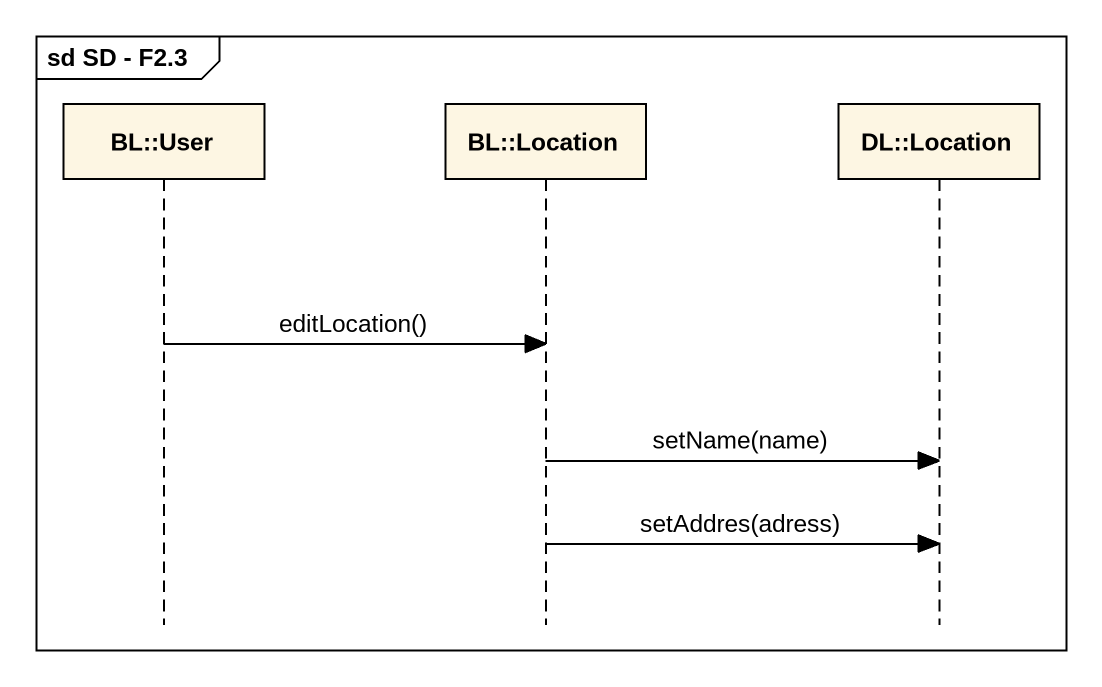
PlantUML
@startuml
mainframe sd SD - F2.3
hide footbox
participant "BL::User" as BL_User
participant "BL::Location" as BL_Location
participant "DL::Location" as DL_Location

BL_User -> BL_Location : editLocation()
BL_Location -> DL_Location : setName(name)
BL_Location -> DL_Location : setAddres(adress)
@enduml
